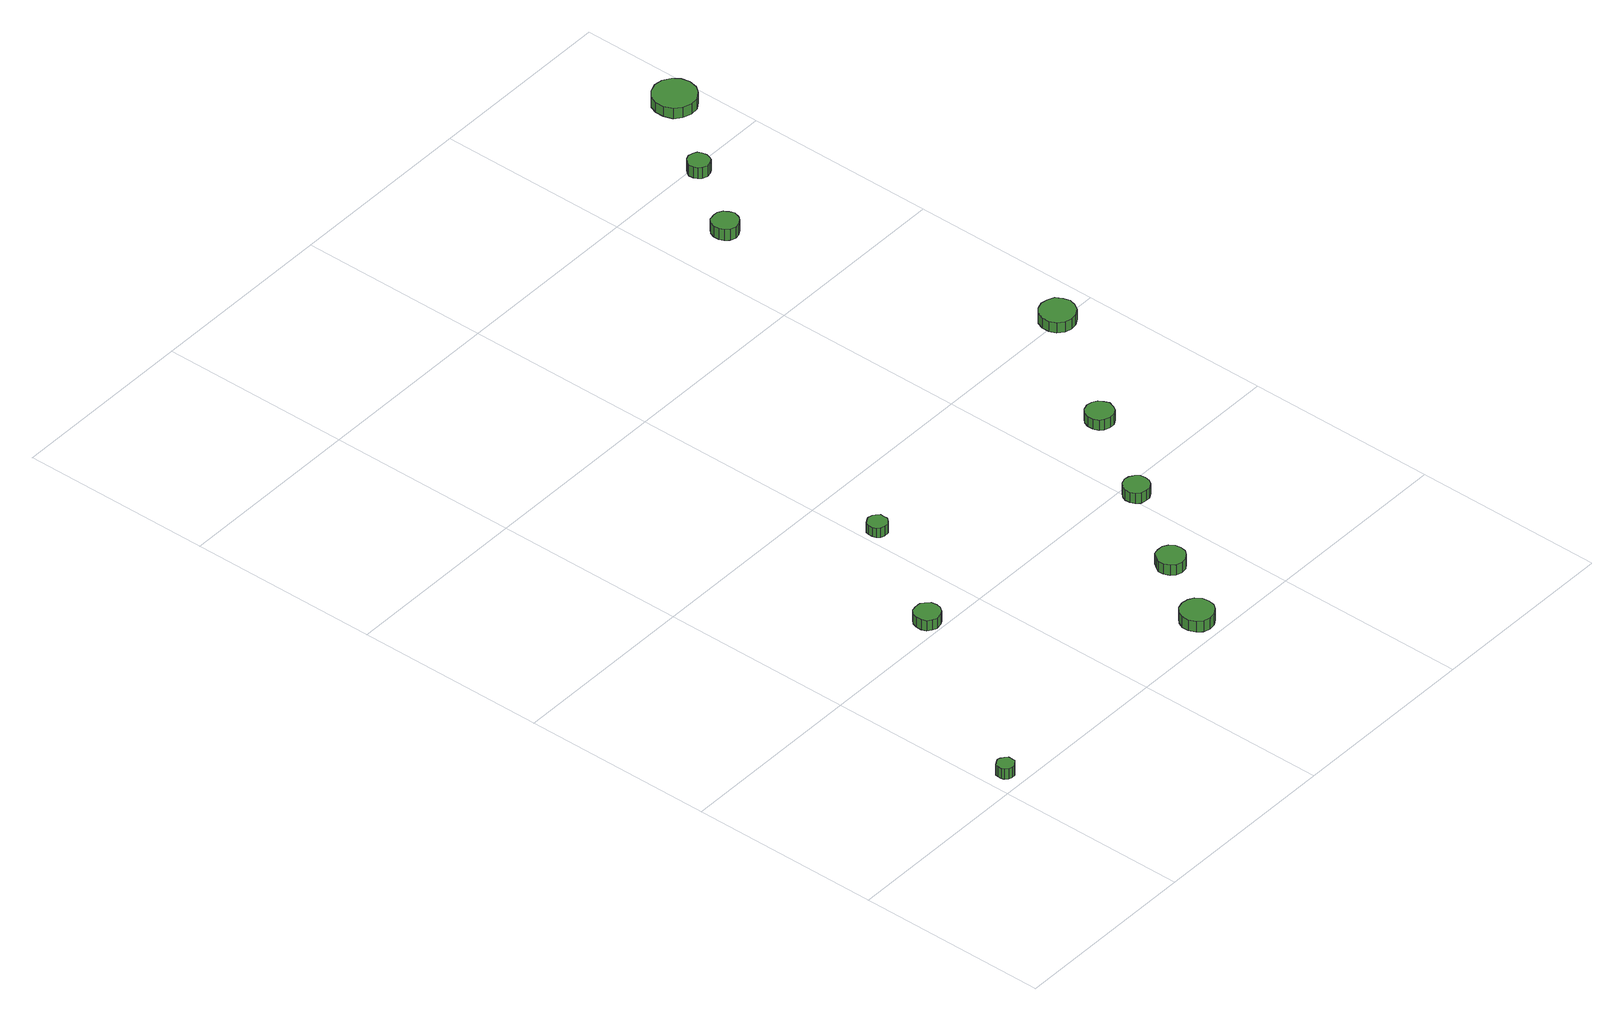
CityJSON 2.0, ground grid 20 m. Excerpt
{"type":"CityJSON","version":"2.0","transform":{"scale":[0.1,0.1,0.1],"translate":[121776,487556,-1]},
"CityObjects":{
"tree1":{"type":"SolitaryVegetationObject","attributes":{"function":"something"},"geometry":[{"type":"MultiSurface","lod":"1","boundaries":[[[0,1,2,3,4,5,6,7,8,9,10,11,12,13,14]],[[15,16,17,18,19,20,21,22,23,24,25,26,27,28,29]],[[0,29,28,1]],[[1,28,27,2]],[[2,27,26,3]],[[3,26,25,4]],[[4,25,24,5]],[[5,24,23,6]],[[6,23,22,7]],[[7,22,21,8]],[[8,21,20,9]],[[9,20,19,10]],[[10,19,18,11]],[[11,18,17,12]],[[12,17,16,13]],[[13,16,15,14]],[[14,15,29,0]]]}]},
"tree2":{"type":"SolitaryVegetationObject","attributes":{"function":"something"},"geometry":[{"type":"MultiSurface","lod":"1","boundaries":[[[30,31,32,33,34,35,36,37,38,39,40,41,42,43,44]],[[45,46,47,48,49,50,51,52,53,54,55,56,57,58,59]],[[30,59,58,31]],[[31,58,57,32]],[[32,57,56,33]],[[33,56,55,34]],[[34,55,54,35]],[[35,54,53,36]],[[36,53,52,37]],[[37,52,51,38]],[[38,51,50,39]],[[39,50,49,40]],[[40,49,48,41]],[[41,48,47,42]],[[42,47,46,43]],[[43,46,45,44]],[[44,45,59,30]]]}]},
"tree3":{"type":"SolitaryVegetationObject","attributes":{"function":"something"},"geometry":[{"type":"MultiSurface","lod":"1","boundaries":[[[60,61,62,63,64,65,66,67,68,69,70,71,72,73,74]],[[75,76,77,78,79,80,81,82,83,84,85,86,87,88,89]],[[60,89,88,61]],[[61,88,87,62]],[[62,87,86,63]],[[63,86,85,64]],[[64,85,84,65]],[[65,84,83,66]],[[66,83,82,67]],[[67,82,81,68]],[[68,81,80,69]],[[69,80,79,70]],[[70,79,78,71]],[[71,78,77,72]],[[72,77,76,73]],[[73,76,75,74]],[[74,75,89,60]]]}]},
"tree4":{"type":"SolitaryVegetationObject","attributes":{"function":"something"},"geometry":[{"type":"MultiSurface","lod":"1","boundaries":[[[90,91,92,93,94,95,96,97,98,99,100,101,102,103,104]],[[105,106,107,108,109,110,111,112,113,114,115,116,117,118,119]],[[90,119,118,91]],[[91,118,117,92]],[[92,117,116,93]],[[93,116,115,94]],[[94,115,114,95]],[[95,114,113,96]],[[96,113,112,97]],[[97,112,111,98]],[[98,111,110,99]],[[99,110,109,100]],[[100,109,108,101]],[[101,108,107,102]],[[102,107,106,103]],[[103,106,105,104]],[[104,105,119,90]]]}]},
"tree5":{"type":"SolitaryVegetationObject","attributes":{"function":"something"},"geometry":[{"type":"MultiSurface","lod":"1","boundaries":[[[120,121,122,123,124,125,126,127,128,129,130,131,132,133,134]],[[135,136,137,138,139,140,141,142,143,144,145,146,147,148,149]],[[120,149,148,121]],[[121,148,147,122]],[[122,147,146,123]],[[123,146,145,124]],[[124,145,144,125]],[[125,144,143,126]],[[126,143,142,127]],[[127,142,141,128]],[[128,141,140,129]],[[129,140,139,130]],[[130,139,138,131]],[[131,138,137,132]],[[132,137,136,133]],[[133,136,135,134]],[[134,135,149,120]]]}]},
"tree6":{"type":"SolitaryVegetationObject","attributes":{"function":"something"},"geometry":[{"type":"MultiSurface","lod":"1","boundaries":[[[150,151,152,153,154,155,156,157,158,159,160,161,162,163,164]],[[165,166,167,168,169,170,171,172,173,174,175,176,177,178,179]],[[150,179,178,151]],[[151,178,177,152]],[[152,177,176,153]],[[153,176,175,154]],[[154,175,174,155]],[[155,174,173,156]],[[156,173,172,157]],[[157,172,171,158]],[[158,171,170,159]],[[159,170,169,160]],[[160,169,168,161]],[[161,168,167,162]],[[162,167,166,163]],[[163,166,165,164]],[[164,165,179,150]]]}]},
"tree7":{"type":"SolitaryVegetationObject","attributes":{"function":"something"},"geometry":[{"type":"MultiSurface","lod":"1","boundaries":[[[180,181,182,183,184,185,186,187,188,189,190,191,192,193,194]],[[195,196,197,198,199,200,201,202,203,204,205,206,207,208,209]],[[180,209,208,181]],[[181,208,207,182]],[[182,207,206,183]],[[183,206,205,184]],[[184,205,204,185]],[[185,204,203,186]],[[186,203,202,187]],[[187,202,201,188]],[[188,201,200,189]],[[189,200,199,190]],[[190,199,198,191]],[[191,198,197,192]],[[192,197,196,193]],[[193,196,195,194]],[[194,195,209,180]]]}]},
"tree8":{"type":"SolitaryVegetationObject","attributes":{"function":"something"},"geometry":[{"type":"MultiSurface","lod":"1","boundaries":[[[210,211,212,213,214,215,216,217,218,219,220,221,222,223,224]],[[225,226,227,228,229,230,231,232,233,234,235,236,237,238,239]],[[210,239,238,211]],[[211,238,237,212]],[[212,237,236,213]],[[213,236,235,214]],[[214,235,234,215]],[[215,234,233,216]],[[216,233,232,217]],[[217,232,231,218]],[[218,231,230,219]],[[219,230,229,220]],[[220,229,228,221]],[[221,228,227,222]],[[222,227,226,223]],[[223,226,225,224]],[[224,225,239,210]]]}]},
"tree9":{"type":"SolitaryVegetationObject","attributes":{"function":"something"},"geometry":[{"type":"MultiSurface","lod":"1","boundaries":[[[240,241,242,243,244,245,246,247,248,249,250,251,252,253,254]],[[255,256,257,258,259,260,261,262,263,264,265,266,267,268,269]],[[240,269,268,241]],[[241,268,267,242]],[[242,267,266,243]],[[243,266,265,244]],[[244,265,264,245]],[[245,264,263,246]],[[246,263,262,247]],[[247,262,261,248]],[[248,261,260,249]],[[249,260,259,250]],[[250,259,258,251]],[[251,258,257,252]],[[252,257,256,253]],[[253,256,255,254]],[[254,255,269,240]]]}]},
"tree10":{"type":"SolitaryVegetationObject","attributes":{"function":"something"},"geometry":[{"type":"MultiSurface","lod":"1","boundaries":[[[270,271,272,273,274,275,276,277,278,279,280,281,282,283,284]],[[285,286,287,288,289,290,291,292,293,294,295,296,297,298,299]],[[270,299,298,271]],[[271,298,297,272]],[[272,297,296,273]],[[273,296,295,274]],[[274,295,294,275]],[[275,294,293,276]],[[276,293,292,277]],[[277,292,291,278]],[[278,291,290,279]],[[279,290,289,280]],[[280,289,288,281]],[[281,288,287,282]],[[282,287,286,283]],[[283,286,285,284]],[[284,285,299,270]]]}]},
"tree11":{"type":"SolitaryVegetationObject","attributes":{"function":"something"},"geometry":[{"type":"MultiSurface","lod":"1","boundaries":[[[300,301,302,303,304,305,306,307,308,309,310,311,312,313,314]],[[315,316,317,318,319,320,321,322,323,324,325,326,327,328,329]],[[300,329,328,301]],[[301,328,327,302]],[[302,327,326,303]],[[303,326,325,304]],[[304,325,324,305]],[[305,324,323,306]],[[306,323,322,307]],[[307,322,321,308]],[[308,321,320,309]],[[309,320,319,310]],[[310,319,318,311]],[[311,318,317,312]],[[312,317,316,313]],[[313,316,315,314]],[[314,315,329,300]]]}]}
},
"vertices":[
[26,17,23],[26,20,23],[23,23,23],[20,25,23],[17,26,23],[13,24,23],[10,22,23],[9,19,23],[9,15,23],[10,12,23],[13,9,23],[17,8,23],[20,8,23],[23,10,23],[26,13,23],[26,13,11],[23,10,11],[20,8,11],[17,8,11],[13,9,11],[10,12,11],[9,15,11],[9,19,11],[10,22,11],[13,24,11],[17,26,11],[20,25,11],[23,23,11],[26,20,11],[26,17,11],
[157,215,19],[156,221,19],[152,225,19],[148,228,19],[142,228,19],[137,227,19],[133,223,19],[131,218,19],[131,212,19],[133,207,19],[137,204,19],[142,202,19],[148,203,19],[152,205,19],[156,210,19],[156,210,7],[152,205,7],[148,203,7],[142,202,7],[137,204,7],[133,207,7],[131,212,7],[131,218,7],[133,223,7],[137,227,7],[142,228,7],[148,228,7],[152,225,7],[156,221,7],[157,215,7],
[321,26,19],[320,33,19],[316,39,19],[310,42,19],[303,43,19],[296,41,19],[291,36,19],[288,30,19],[288,23,19],[291,16,19],[296,11,19],[303,9,19],[310,10,19],[316,14,19],[320,19,19],[320,19,6],[316,14,6],[310,10,6],[303,9,6],[296,11,6],[291,16,6],[288,23,6],[288,30,6],[291,36,6],[296,41,6],[303,43,6],[310,42,6],[316,39,6],[320,33,6],[321,26,6],
[224,334,19],[224,338,19],[221,341,19],[218,343,19],[213,344,19],[209,342,19],[206,340,19],[205,336,19],[205,332,19],[206,328,19],[209,325,19],[213,324,19],[218,324,19],[221,326,19],[224,330,19],[224,330,8],[221,326,8],[218,324,8],[213,324,8],[209,325,8],[206,328,8],[205,332,8],[205,336,8],[206,340,8],[209,342,8],[213,344,8],[218,343,8],[221,341,8],[224,338,8],[224,334,8],
[365,96,18],[364,102,18],[360,107,18],[355,110,18],[349,110,18],[343,109,18],[339,104,18],[336,99,18],[336,93,18],[339,87,18],[343,83,18],[349,81,18],[355,82,18],[360,85,18],[364,90,18],[364,90,6],[360,85,6],[355,82,6],[349,81,6],[343,83,6],[339,87,6],[336,93,6],[336,99,6],[339,104,6],[343,109,6],[349,110,6],[355,110,6],[360,107,6],[364,102,6],[365,96,6],
[422,186,18],[421,191,18],[418,195,18],[413,198,18],[408,199,18],[402,197,18],[398,193,18],[396,188,18],[396,183,18],[398,178,18],[402,174,18],[408,173,18],[413,173,18],[418,176,18],[421,180,18],[421,180,6],[418,176,6],[413,173,6],[408,173,6],[402,174,6],[398,178,6],[396,183,6],[396,188,6],[398,193,6],[402,197,6],[408,199,6],[413,198,6],[418,195,6],[421,191,6],[422,186,6],
[484,280,18],[482,285,18],[479,290,18],[474,293,18],[468,294,18],[462,292,18],[458,288,18],[456,283,18],[456,277,18],[458,271,18],[462,268,18],[468,266,18],[474,266,18],[479,269,18],[482,274,18],[482,274,6],[479,269,6],[474,266,6],[468,266,6],[462,268,6],[458,271,6],[456,277,6],[456,283,6],[458,288,6],[462,292,6],[468,294,6],[474,293,6],[479,290,6],[482,285,6],[484,280,6],
[567,396,26],[565,403,26],[561,410,26],[554,413,26],[547,414,26],[540,412,26],[534,407,26],[531,400,26],[531,392,26],[534,385,26],[540,380,26],[547,378,26],[554,379,26],[561,383,26],[565,389,26],[565,389,14],[561,383,14],[554,379,14],[547,378,14],[540,380,14],[534,385,14],[531,392,14],[531,400,14],[534,407,14],[540,412,14],[547,414,14],[554,413,14],[561,410,14],[565,403,14],[567,396,14],
[468,715,25],[466,720,25],[463,725,25],[458,728,25],[453,728,25],[447,727,25],[443,723,25],[441,718,25],[441,712,25],[443,707,25],[447,703,25],[453,701,25],[458,702,25],[463,705,25],[466,709,25],[466,709,12],[463,705,12],[458,702,12],[453,701,12],[447,703,12],[443,707,12],[441,712,12],[441,718,12],[443,723,12],[447,727,12],[453,728,12],[458,728,12],[463,725,12],[466,720,12],[468,715,12],
[520,792,21],[519,797,21],[517,801,21],[513,803,21],[508,804,21],[503,802,21],[500,799,21],[498,795,21],[498,790,21],[500,786,21],[503,783,21],[508,781,21],[513,782,21],[517,784,21],[519,788,21],[519,788,8],[517,784,8],[513,782,8],[508,781,8],[503,783,8],[500,786,8],[498,790,8],[498,795,8],[500,799,8],[503,802,8],[508,804,8],[513,803,8],[517,801,8],[519,797,8],[520,792,8],
[592,872,20],[590,881,20],[585,888,20],[577,893,20],[568,894,20],[559,891,20],[552,885,20],[549,877,20],[549,868,20],[552,859,20],[559,853,20],[568,850,20],[577,851,20],[585,856,20],[590,863,20],[590,863,8],[585,856,8],[577,851,8],[568,850,8],[559,853,8],[552,859,8],[549,868,8],[549,877,8],[552,885,8],[559,891,8],[568,894,8],[577,893,8],[585,888,8],[590,881,8],[592,872,8]
]}
